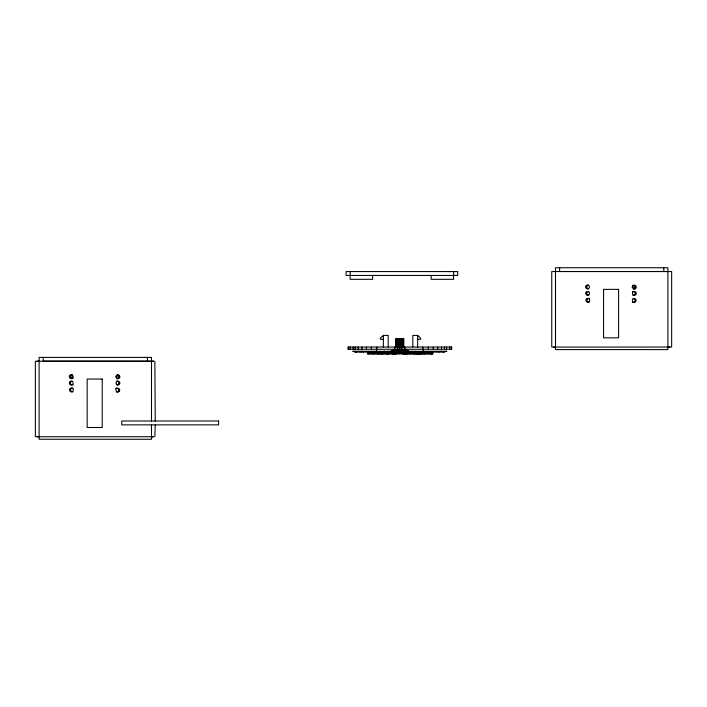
<?xml version="1.0" encoding="UTF-8"?>
<svg xmlns="http://www.w3.org/2000/svg" width="707" height="707" viewBox="0 0 707 707"><rect width="100%" height="100%" fill="white"/><g stroke="black" fill="none" stroke-linecap="round" stroke-linejoin="round"><path stroke-width="1.06" d="M43.198 357.406L43.198 361.171L151.501 361.242M147.41 361.171L147.41 357.415L151.501 357.406L151.501 421.39M559.591 267.741L559.591 271.497L669.829 271.541M663.802 271.497L663.802 267.741L667.885 267.741L667.885 349.594L555.499 349.594L555.499 267.741L663.802 267.741M389.292 351.918L394.833 349.24L401.143 351.971C392.138 349.841 399.747 356.54 401.143 351.971L403.282 351.971L403.344 353.862M376.221 351.918L376.999 347.04M408.204 351.308L402.433 351.282L408.204 351.308L400.842 351.918L404.855 349.24L404.855 347.04M402.274 351.971L400.931 353.341L399.057 353.553M403.282 351.971L402.097 352.996L398.297 353.341M426.781 351.918L427.32 351.308M402.999 351.962L399.844 353.624L397.414 351.971M379.995 351.918L380.622 351.308M388.205 347.04L388.205 335.418L383.362 335.418L380.366 338.211L380.366 339.298L383.362 339.298M397.148 352.678L402.734 352.537M73.263 378.254C70.514 380.092 69.092 374.56 72.361 374.719M430.218 351.918L431.252 351.308M410.396 351.918L404.855 349.24L399.844 351.918L394.833 349.24L394.833 347.04M399.287 353.553L402.097 352.996M404.855 349.24L399.844 351.308L397.82 349.24L397.908 338.547M386.632 351.918L388.134 351.308L385.474 351.918M433.329 351.918L434.832 351.308M402.318 352.678L401.664 352.766L402.84 352.422M382.858 351.918L384.555 351.308L381.391 351.918M435.989 351.918L437.88 351.308M391.378 351.918L393.578 351.308L398.836 351.918L394.833 349.24M401.664 352.766L402.495 352.537L396.945 352.537M438.075 351.918L440.275 351.308M439.568 351.918L441.946 351.308M442.326 351.918L444.791 351.308M443.51 351.918L446.444 351.308M398.536 351.962L399.252 353.341L400.401 353.553M404.731 350.619L406.675 350.274L400.842 351.918L408.275 351.185M402.583 351.918L406.11 351.308L408.31 351.918M402.592 352.422L400.94 352.537M401.779 351.918L406.11 351.308L400.842 351.918L407.135 350.531L405.226 350.778M402.433 351.185L407.586 350.796L400.842 351.918L408.045 351.052L402.354 351.238M588.507 285.062C586.253 285.124 586.253 288.836 588.507 288.916M400.869 352.678L401.779 352.652M553.563 271.541L669.98 271.497M553.563 347.084L669.98 347.04M37.171 361.206L153.587 361.171M37.171 436.758L153.587 436.714M631.987 287.201L635.275 287.183M70.62 377.176L72.821 377.167M115.603 376.875L118.891 376.858A1.935 1.865 -90 0 0 116.973 374.869M450.863 271.559L449.131 271.559M397.59 352.996L400.692 352.996M552.68 271.497L554.35 271.497M670.713 271.497L671.65 271.497L671.65 347.04L670.713 347.04M417.669 339.298L420.665 339.298L420.665 338.211L417.669 335.418L412.826 335.418L412.826 347.04M552.68 347.04L554.35 347.04M400.842 351.308L399.844 351.308L401.868 349.24L401.779 338.547M402.857 351.308L446.842 351.308L444.332 351.918L355.347 351.918L352.846 351.308L393.578 351.308L397.908 351.918M147.41 357.415L39.115 357.406L39.115 439.259L151.501 439.259L151.501 424.668M36.287 361.171L37.966 361.171M154.842 361.171L155.257 421.39M36.287 436.714L37.966 436.714M154.842 436.714L155.257 424.668M400.63 353.553L398.421 353.341L396.689 351.962M667.885 347.031L669.034 347.04M152.65 436.714L151.501 436.705L153.437 436.758M394.957 350.619L393.012 350.274L398.836 351.918L391.413 351.185L397.299 351.255M667.885 347.04L669.829 347.084M151.501 361.171L153.437 361.206M397.334 351.238L391.643 351.052L398.836 351.918L392.553 350.531L394.462 350.778M397.254 351.185L392.093 350.796L398.836 351.918L391.413 351.185M397.104 351.918L393.578 351.308L396.486 351.918M353.244 351.308L355.745 351.918M353.694 351.308L356.178 351.918M354.896 351.308L357.353 351.918M357.742 351.308L360.119 351.918M361.498 351.308L363.698 351.918L361.798 351.308M359.412 351.308L361.613 351.918M415.124 351.308L416.821 351.918M364.856 351.308L366.359 351.918M368.427 351.308L369.469 351.918M399.543 353.553L398.987 352.996M419.065 351.308L419.693 351.918M372.368 351.308L372.898 351.918M423.466 351.918L422.689 347.04M551.743 271.497L551.743 347.04M453.62 271.568L453.62 279.318L431.146 279.318L431.146 275.403M451.252 347.04L451.252 349.24M449.537 347.04L449.537 349.24M446.541 347.04L446.541 349.24M444.517 347.04L444.517 349.24M441.53 347.04L441.53 349.24M437.721 347.04L437.721 349.24M433.258 347.04L433.258 349.24M432.843 351.918L432.834 353.862L367.64 353.862L367.693 351.918M432.569 351.918L432.596 353.862M432.207 351.918L432.207 353.862M431.897 351.918L431.897 353.862M431.544 351.918L431.544 353.862L431.403 351.918M431.173 351.918L431.146 353.862M431.04 351.918L431.04 353.862M430.643 351.918L430.643 353.862M429.953 351.918L429.953 353.862M429.14 351.918L429.14 353.862M428.336 347.04L428.336 349.24M428.345 351.918L428.345 353.862M427.673 351.918L427.673 353.862M426.834 351.918L426.834 353.862M426.1 351.918L426.1 353.862M424.978 351.918L424.978 353.862M424.297 351.918L424.297 353.862M424.235 351.918L424.235 353.862M424.05 351.918L424.085 353.862M423.687 351.918L423.687 353.862M422.609 351.918L422.609 353.862M422.044 351.918L422.044 353.862M421.619 351.918L421.619 353.862M421.178 351.918L421.133 353.862M420.921 351.918L420.921 353.862M420.453 351.918L420.453 353.862M420.135 351.918L420.135 353.862M419.852 351.918L419.852 353.862M419.569 351.918L419.569 353.862M419.171 351.918L419.171 353.862M418.712 351.918L418.747 353.862M418.438 351.918L418.544 353.862M418.305 353.862L418.279 351.918L418.208 353.862M417.996 351.918L418.084 353.862M417.908 351.918L417.934 353.862M417.669 335.418L417.669 347.04M417.713 351.918L417.713 353.862M417.307 351.918L417.307 353.862M416.883 351.918L416.838 353.862M416.679 351.918L416.679 353.862M416.282 351.918L416.282 353.862M415.972 351.918L415.972 353.862M415.61 351.918L415.61 353.862M414.735 351.918L414.735 353.862M414.435 351.918L414.558 353.862M414.32 351.918L414.32 353.862M414.214 353.862L414.258 351.918L411.554 351.308L413.047 351.918L413.065 353.862M414.055 351.918L414.108 353.862M413.789 351.918L413.789 353.862M412.199 351.918L412.199 353.862M411.35 351.918L411.35 353.862M410.564 351.918L410.564 353.862M409.874 351.918L409.874 353.862M409.238 351.918L409.238 353.862M408.602 351.918L408.602 353.862M407.736 351.918L407.736 353.862M407.064 351.918L407.064 353.862M406.817 351.918L406.808 353.862M406.728 353.862L406.658 351.918L406.605 353.862M406.437 351.918L406.437 353.862M406.286 351.918L406.286 353.862M406.048 351.918L406.048 353.862M405.624 351.918L405.624 353.862M405.146 351.918L405.146 353.862M404.766 351.918L404.766 353.862M404.448 351.918L404.448 353.862M404.192 351.918L404.192 353.862M403.953 351.918L403.953 353.862M403.715 347.04L403.715 338.547L395.964 338.547L395.964 347.04M403.803 351.918L403.768 353.862M403.582 338.547L403.582 347.04M403.609 351.918L403.653 353.862M403.202 338.547L403.202 347.04M402.796 351.918L402.937 353.862M402.69 351.918L402.707 353.862M402.583 338.547L402.583 347.04M400.842 338.547L400.842 347.04M399.844 338.547L399.844 353.624M398.836 338.547L398.836 347.04M397.104 338.547L397.104 347.04M396.927 351.918L396.927 353.862M396.486 338.547L396.486 347.04M396.397 351.918L396.397 353.862M396.097 338.547L396.097 347.04M395.823 351.918L395.823 353.862M395.354 351.918L395.354 353.862M395.089 351.918L395.045 353.862M394.948 351.918L394.948 353.862M394.753 351.918L394.753 353.862M394.515 351.918L394.515 353.862M394.206 351.918L394.206 353.862M393.79 351.918L393.79 353.862M393.401 351.918L393.401 353.862M392.933 351.918L393.065 353.862M392.756 351.918L392.756 353.862M392.491 351.918L392.544 353.862M392.394 351.918L392.367 353.862M391.643 351.918L391.643 353.862M390.874 351.918L390.874 353.862M389.84 351.918L389.84 353.862M388.947 351.918L388.947 353.862M388.47 351.918L388.461 353.862M388.355 351.918L388.329 353.862M388.072 351.918L388.196 353.862M387.931 351.918L388.046 353.862M387.816 351.918L387.816 353.862M387.71 351.918L387.622 353.862M387.454 351.918L387.454 353.862M387.25 351.918L387.25 353.862M386.941 351.918L386.941 353.862M386.517 351.918L386.517 353.862M385.969 351.918L385.969 353.862M385.156 351.918L385.156 353.862M384.369 351.918L384.369 353.862M383.627 351.918L383.627 353.862M383.362 335.418L383.362 347.04M382.973 351.918L382.973 353.862M382.425 351.918L382.425 353.862M382.019 351.918L382.019 353.862M381.851 351.918L381.851 353.862M381.418 351.918L381.418 353.862M380.843 351.918L380.843 353.862M380.207 351.918L380.207 353.862M379.597 351.918L379.597 353.862M379.076 351.918L379.076 353.862M378.722 351.918L378.722 353.862M378.484 351.918L378.395 353.862M378.015 351.918L378.015 353.862M377.388 351.918L377.388 353.862M376.584 351.918L376.584 353.862M375.647 351.918L375.647 353.862M374.904 351.918L374.904 353.862M374.144 351.918L374.144 353.862M373.402 351.918L373.402 353.862M372.651 275.438L372.651 279.318L350.177 279.318L350.177 271.568M372.73 351.918L372.73 353.862M372.174 351.918L372.174 353.862M371.758 351.918L371.758 353.862M371.343 347.04L371.343 349.24M370.689 351.918L370.689 353.862M369.726 351.918L369.726 353.862M368.904 351.918L368.904 353.862M368.25 351.918L368.25 353.862M366.429 347.04L366.429 349.24M361.966 347.04L361.966 349.24M358.157 347.04L358.157 349.24M355.17 347.04L355.17 349.24M353.147 347.04L353.147 349.24M350.151 347.04L350.151 349.24M348.427 347.04L348.427 349.24M35.35 361.171L35.35 436.714M588.701 295.323A1.935 1.865 90 0 1 586.837 293.378A1.935 1.865 90 0 1 588.701 291.443M589.364 302.154A1.935 1.865 90 0 1 587.013 300.281A1.935 1.865 90 0 1 589.364 298.407M632.553 287.139A1.935 1.865 -90 0 1 635.204 285.381A1.935 1.865 -90 0 1 635.611 288.624A1.935 1.865 -90 0 1 632.615 287.634M633.843 285.266A1.935 1.865 -90 0 1 633.357 289.075M632.429 285.46A1.935 1.865 -90 0 1 632.88 285.266M632.5 293.485A1.935 1.865 -90 0 1 634.533 291.47A1.935 1.865 -90 0 1 636.185 293.829M636.017 294.298A1.935 1.865 -90 0 1 632.588 293.979M633.233 291.47A1.935 1.865 -90 0 1 635.125 293.829M634.957 294.298A1.935 1.865 -90 0 1 632.898 295.296M632.314 291.761A1.935 1.865 -90 0 1 632.756 291.549M633.11 298.495A1.935 1.865 -90 0 1 635.036 300.36A1.935 1.865 -90 0 1 633.242 302.366M632.756 302.313A1.935 1.865 -90 0 1 632.305 302.136M73.245 384.732A1.935 1.865 90 0 1 70.514 383.556A1.935 1.865 90 0 1 72.308 381.117M72.971 391.819A1.935 1.865 90 0 1 70.629 389.955A1.935 1.865 90 0 1 72.971 388.081M116.16 376.804A1.935 1.865 -90 0 1 118.811 375.055A1.935 1.865 -90 0 1 119.227 378.289A1.935 1.865 -90 0 1 116.231 377.308M118.838 376.804A1.935 1.865 -90 0 1 116.973 378.749M116.116 383.15A1.935 1.865 -90 0 1 118.14 381.144A1.935 1.865 -90 0 1 119.792 383.494M119.624 383.972A1.935 1.865 -90 0 1 116.195 383.654M116.363 381.223A1.935 1.865 -90 0 1 118.741 383.494M118.573 383.972A1.935 1.865 -90 0 1 116.991 385.006M116.24 388.249A1.935 1.865 -90 0 1 118.652 390.025A1.935 1.865 -90 0 1 116.372 391.987M115.418 388.779A1.935 1.865 -90 0 1 115.798 388.461M457.703 271.568L346.094 271.568L346.094 275.438L457.703 275.438L457.703 271.568M618.607 289.366L603.557 289.366L603.557 337.831L618.607 337.831L618.607 289.366M451.676 347.04L348.012 347.04L348.012 349.24L451.676 349.24L451.676 347.04M400.931 353.341L400.418 353.341L400.931 353.341M102.223 379.04L87.164 379.04L87.164 427.496L102.223 427.496L102.223 379.04M218.613 421.001L121.754 421.001L121.754 424.872L218.613 424.872L218.613 421.001M367.887 353.862L367.887 351.918L367.817 353.862M586.023 285.902A1.935 1.865 90 0 0 587.446 288.916A1.935 1.865 90 0 0 589.24 286.123A1.935 1.865 90 0 0 586.023 285.902M586.032 292.415A1.935 1.865 90 0 0 587.641 295.323A1.935 1.865 90 0 0 589.258 292.415A1.935 1.865 90 0 0 586.032 292.415M586.209 299.308A1.935 1.865 90 0 0 587.817 302.216A1.935 1.865 90 0 0 589.435 299.308A1.935 1.865 90 0 0 586.209 299.308M635.602 301.748A1.935 1.865 -90 0 0 634.647 298.54A1.935 1.865 -90 0 0 632.447 300.996A1.935 1.865 -90 0 0 635.602 301.748M69.631 375.576A1.935 1.865 90 0 0 71.062 378.59A1.935 1.865 90 0 0 72.856 375.797A1.935 1.865 90 0 0 69.631 375.576M69.639 382.08A1.935 1.865 90 0 0 71.257 384.988A1.935 1.865 90 0 0 72.874 382.08A1.935 1.865 90 0 0 69.639 382.08M69.816 388.983A1.935 1.865 90 0 0 71.434 391.89A1.935 1.865 90 0 0 73.042 388.983A1.935 1.865 90 0 0 69.816 388.983M119.209 391.413A1.935 1.865 -90 0 0 118.263 388.214A1.935 1.865 -90 0 0 116.063 390.671A1.935 1.865 -90 0 0 119.209 391.413"/></g></svg>
